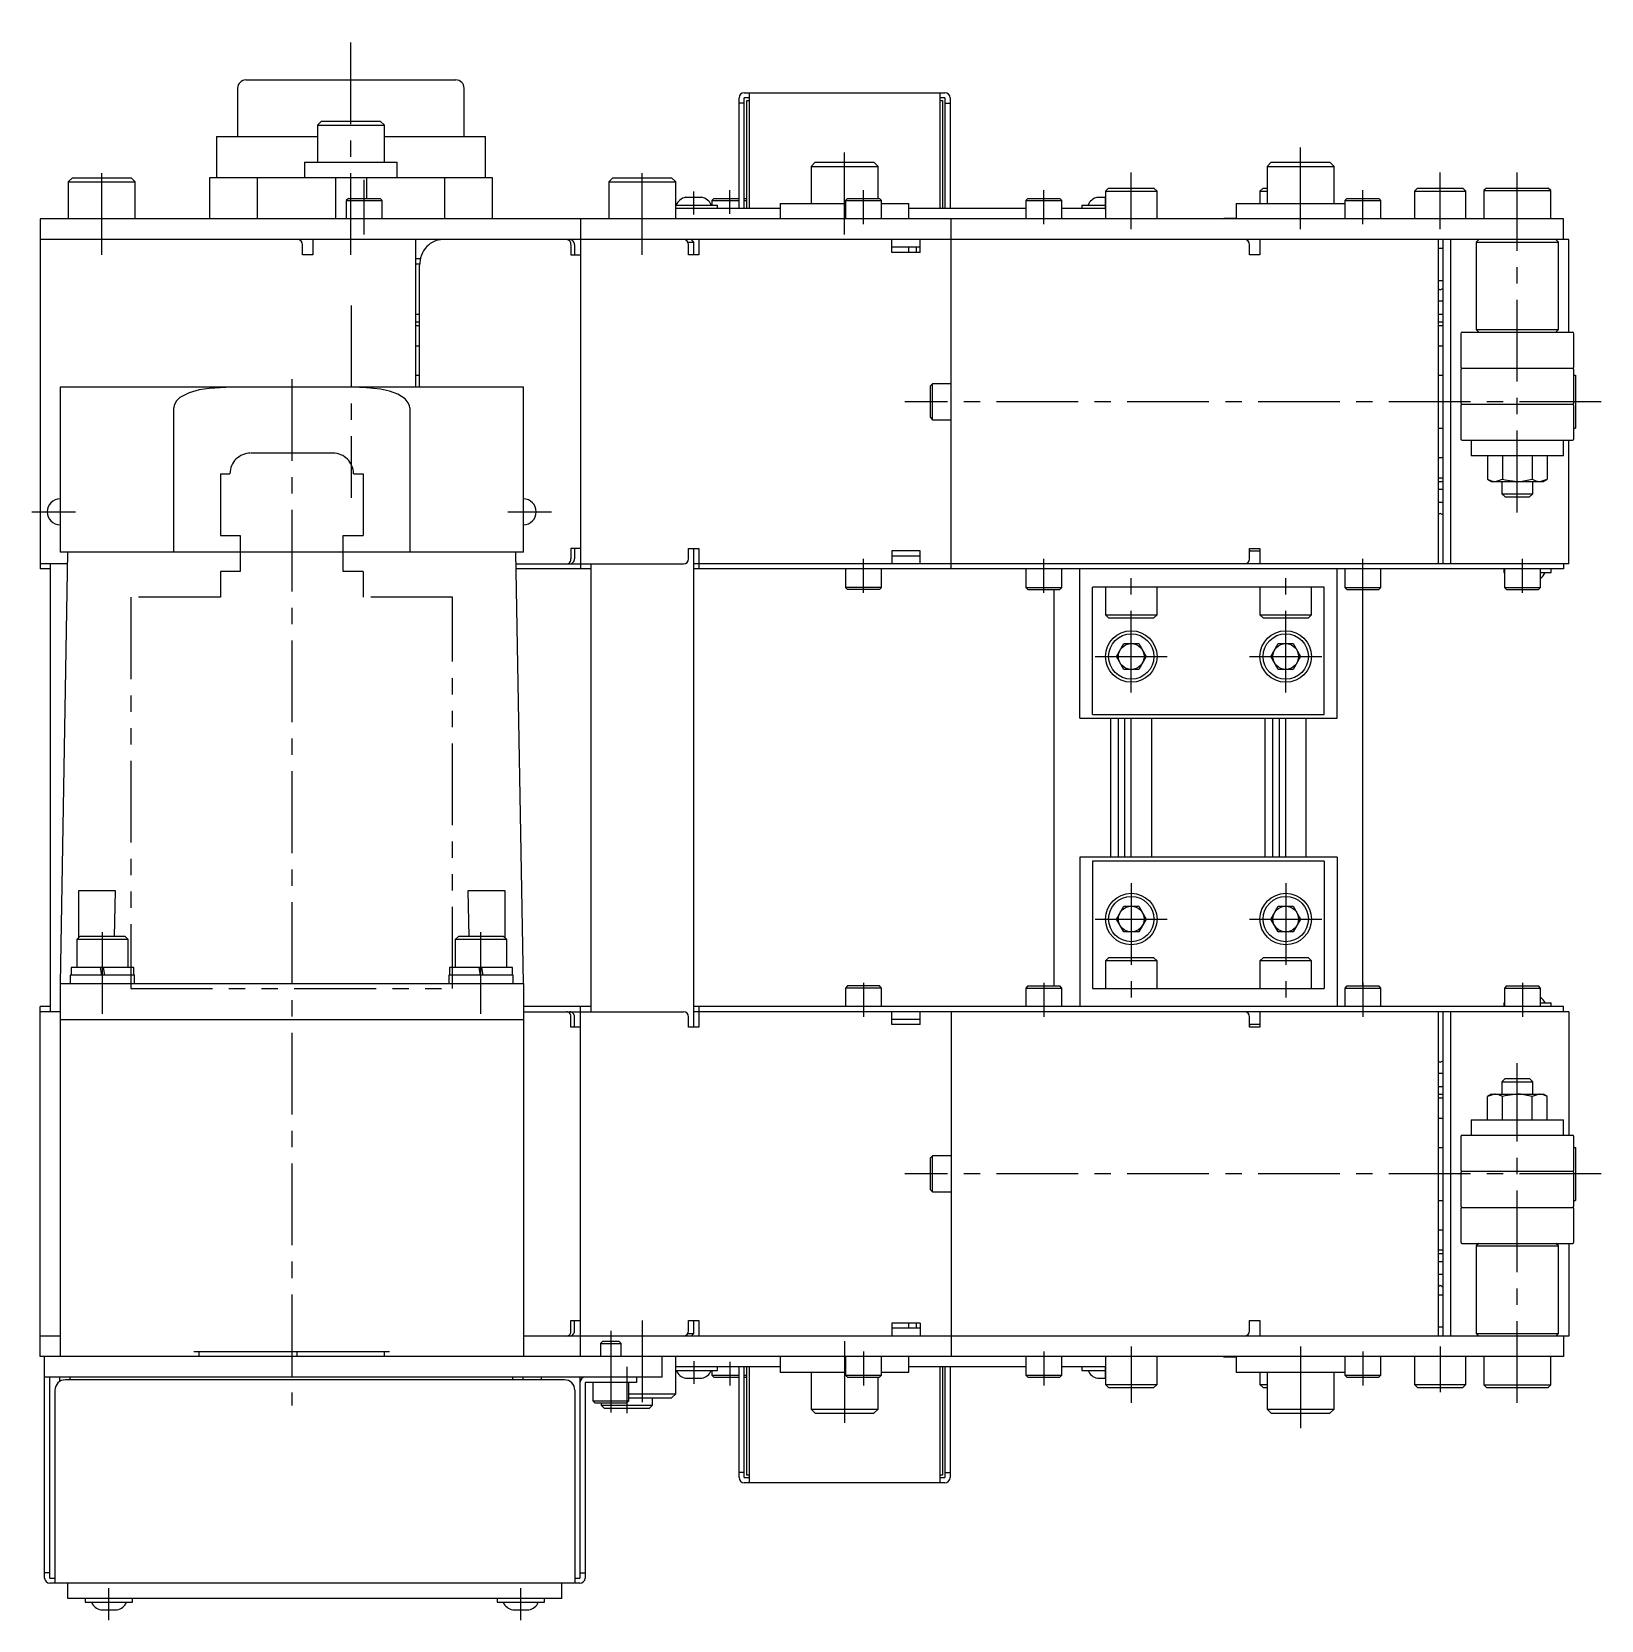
# Model space of a CAD drawing. Extents: x -2 to 4482, y -8 to 1007.
# Drawn here: x -1.6 to 303.3, y 698.8 to 1007.3 of the extents above; entities that cross this region are included whole.
import ezdxf

# ---------------------------------------------------------------- set-up
doc = ezdxf.new("R2010")
doc.units = 0
doc.header["$LTSCALE"] = 0.5
doc.linetypes.add('CENTER', pattern=[50.8, 31.75, -6.35, 6.35, -6.35])
doc.linetypes.add('PHANTOM', pattern=[63.5, 31.75, -6.35, 6.35, -6.35, 6.35, -6.35])
for name, color, linetype in [('MSM_CENTER', 1, 'CENTER'), ('MSM_CONTINUOUS', 7, 'CONTINUOUS'), ('MSM_IMAGINARY', 6, 'PHANTOM')]:
    doc.layers.add(name, color=color, linetype=linetype)

msp = doc.modelspace()

# ---------------------------------------------------------------- linework, layer by layer
at = {"layer": 'MSM_CENTER'}
for p, q in [((60.4, 963.96), (60.4, 1007.32)), ((156.3, 967.96), (156.3, 984.96)), ((244.9, 968.96), (244.9, 985.35)), ((12, 963.96), (12, 981.96)), ((117, 963.96), (117, 981.96)), ((63, 967.96), (63, 978.56)), ((212, 968.96), (212, 979.96)), ((272, 970.96), (272, 979.96)), ((287, 913.96), (287, 979.96)), ((127, 971.85), (127, 976.27)), ((134, 971.96), (134, 976.56)), ((160, 969.96), (160, 976.56)), ((195, 969.96), (195, 976.56)), ((207, 972.85), (207, 975.27)), ((257, 969.96), (257, 976.56)), ((272, 968.96), (272, 977.86)), ((60.45, 954.16), (60.45, 916.76)), ((48.9, 939.86), (48.9, 740.46)), ((303.3, 935.46), (168, 935.46)), ((-1.6, 914.06), (6.9, 914.06)), ((90.9, 914.06), (99.4, 914.06)), ((160, 898.36), (160, 904.96)), ((195, 898.36), (195, 904.96)), ((257, 898.36), (257, 904.96)), ((288, 898.36), (288, 904.96)), ((212, 878.96), (212, 903.06)), ((242, 878.96), (242, 903.06)), ((205, 885.96), (219, 885.96)), ((235, 885.96), (249, 885.96)), ((212, 841.96), (212, 817.86)), ((242, 841.96), (242, 817.86)), ((12.13, 816.56), (12.13, 834.56)), ((85.67, 816.56), (85.67, 834.56)), ((205, 834.96), (219, 834.96)), ((235, 834.96), (249, 834.96)), ((160, 822.56), (160, 815.96)), ((195, 822.56), (195, 815.96)), ((257, 822.56), (257, 815.96)), ((288, 822.56), (288, 815.96)), ((287, 740.96), (287, 806.96)), ((303.3, 785.46), (168, 785.46)), ((117, 756.96), (117, 738.96)), ((110.9, 754.96), (110.9, 737.96)), ((156.3, 752.96), (156.3, 735.96)), ((160, 750.96), (160, 744.36)), ((195, 750.96), (195, 744.36)), ((212, 751.96), (212, 740.96)), ((244.9, 751.96), (244.9, 735.57)), ((257, 750.96), (257, 744.36)), ((272, 751.96), (272, 743.06)), ((114, 747.96), (114, 738.96)), ((127, 749.07), (127, 744.65)), ((134, 748.96), (134, 744.36)), ((207, 745.65), (207, 748.07)), ((13.4, 698.76), (13.4, 704.96)), ((93.4, 698.76), (93.4, 704.96))]:
    msp.add_line(p, q, dxfattribs=at)
at = {"layer": 'MSM_CONTINUOUS'}
for p, q in [((40, 997.96), (80.8, 997.96)), ((38.4, 996.36), (38.4, 986.96)), ((82.4, 986.96), (82.4, 996.36)), ((135.8, 972.96), (135.8, 994.46)), ((136.8, 995.46), (175.8, 995.46)), ((137.8, 994.46), (136.8, 994.46)), ((136.8, 972.96), (136.8, 994.46)), ((137.3, 993.96), (137.8, 993.96)), ((137.3, 972.96), (137.3, 993.96)), ((137.8, 995.46), (137.8, 972.96)), ((174.8, 995.46), (174.8, 972.96)), ((175.8, 994.46), (174.8, 994.46)), ((174.8, 993.96), (175.3, 993.96)), ((175.3, 993.96), (175.3, 972.96)), ((175.8, 994.46), (175.8, 972.96)), ((176.8, 994.46), (176.8, 972.96)), ((136.8, 993.46), (135.8, 993.46)), ((175.8, 993.46), (176.8, 993.46)), ((54.7, 989.96), (53.9, 989.16)), ((53.9, 989.16), (66.9, 989.16)), ((53.9, 989.16), (53.9, 981.96)), ((54.7, 989.96), (66.1, 989.96)), ((66.9, 989.16), (66.1, 989.96)), ((66.9, 981.96), (66.9, 989.16)), ((34.27, 986.96), (34.27, 978.96)), ((34.27, 986.96), (53.9, 986.96)), ((66.9, 986.96), (86.52, 986.96)), ((86.52, 978.96), (86.52, 986.96)), ((51.4, 981.96), (69.4, 981.96)), ((51.4, 981.96), (51.4, 978.96)), ((69.4, 978.96), (69.4, 981.96)), ((150.6, 981.96), (149.8, 981.16)), ((150.6, 981.96), (162, 981.96)), ((162.8, 981.16), (162, 981.96)), ((239.2, 981.96), (238.4, 981.16)), ((239.2, 981.96), (250.6, 981.96)), ((251.4, 981.16), (250.6, 981.96)), ((6.3, 978.96), (5.5, 978.16)), ((5.5, 978.16), (5.5, 970.96)), ((5.5, 978.16), (18.5, 978.16)), ((6.3, 978.96), (17.7, 978.96)), ((18.5, 978.16), (17.7, 978.96)), ((18.5, 970.96), (18.5, 978.16)), ((32.9, 978.96), (32.9, 970.96)), ((87.9, 978.96), (32.9, 978.96)), ((42.21, 978.96), (42.21, 970.96)), ((57.39, 978.96), (57.39, 970.96)), ((63.41, 978.96), (63.41, 974.96)), ((78.59, 978.96), (78.59, 970.96)), ((87.9, 970.96), (87.9, 978.96)), ((111.3, 978.96), (110.5, 978.16)), ((110.5, 978.16), (123.5, 978.16)), ((110.5, 978.16), (110.5, 970.96)), ((111.3, 978.96), (122.7, 978.96)), ((123.5, 978.16), (122.7, 978.96)), ((123.5, 970.96), (123.5, 978.16)), ((149.8, 981.16), (162.8, 981.16)), ((149.8, 981.16), (149.8, 973.96)), ((162.8, 974.96), (162.8, 981.16)), ((238.4, 981.16), (251.4, 981.16)), ((238.4, 981.16), (238.4, 973.96)), ((251.4, 973.96), (251.4, 981.16)), ((125.41, 975.16), (128.59, 975.16)), ((205.41, 975.16), (207, 975.16)), ((207.6, 976.96), (207, 976.36)), ((207, 976.36), (217, 976.36)), ((207, 976.36), (207, 970.96)), ((207.6, 976.96), (216.4, 976.96)), ((217, 976.36), (216.4, 976.96)), ((217, 970.96), (217, 976.36)), ((237.6, 976.96), (237, 976.36)), ((237, 976.36), (237, 973.96)), ((237, 976.36), (238.4, 976.36)), ((237.6, 976.96), (238.4, 976.96)), ((267.6, 976.96), (267, 976.36)), ((267, 976.36), (277, 976.36)), ((267, 976.36), (267, 970.96)), ((267.6, 976.96), (276.4, 976.96)), ((277, 976.36), (276.4, 976.96)), ((277, 970.96), (277, 976.36)), ((281, 976.96), (280.5, 976.46)), ((280.5, 976.46), (293.5, 976.46)), ((280.5, 976.46), (280.5, 970.96)), ((281, 976.96), (293, 976.96)), ((293.5, 976.46), (293, 976.96)), ((293.5, 970.96), (293.5, 976.46)), ((59.9, 974.96), (59.5, 974.56)), ((59.5, 974.56), (59.5, 970.96)), ((59.5, 974.56), (66.5, 974.56)), ((59.9, 974.96), (66.1, 974.96)), ((66.5, 974.56), (66.1, 974.96)), ((66.5, 970.96), (66.5, 974.56)), ((123.5, 973.66), (131.6, 973.66)), ((143.8, 972.96), (123.5, 972.96)), ((130.9, 974.96), (130.5, 974.56)), ((130.5, 974.56), (130.5, 973.66)), ((130.5, 974.56), (135.8, 974.56)), ((130.9, 974.96), (135.8, 974.96)), ((131.6, 972.96), (131.6, 973.66)), ((136.8, 974.96), (137.1, 974.96)), ((136.8, 974.56), (137.3, 974.56)), ((137.3, 974.76), (137.1, 974.96)), ((143.8, 973.96), (156.5, 973.96)), ((143.8, 973.96), (143.8, 970.96)), ((156.9, 974.96), (156.5, 974.56)), ((156.5, 974.56), (156.5, 970.96)), ((156.5, 974.56), (163.5, 974.56)), ((156.9, 974.96), (163.1, 974.96)), ((163.5, 974.56), (163.1, 974.96)), ((163.5, 970.96), (163.5, 974.56)), ((163.5, 973.96), (168.8, 973.96)), ((168.8, 970.96), (168.8, 973.96)), ((191.5, 972.96), (168.8, 972.96)), ((191.9, 974.96), (191.5, 974.56)), ((191.5, 974.56), (198.5, 974.56)), ((191.5, 974.56), (191.5, 970.96)), ((191.9, 974.96), (198.1, 974.96)), ((198.5, 974.56), (198.1, 974.96)), ((198.5, 970.96), (198.5, 974.56)), ((207, 972.96), (198.5, 972.96)), ((202.4, 973.66), (202.4, 972.96)), ((202.4, 973.66), (207, 973.66)), ((232.4, 973.96), (253.5, 973.96)), ((232.4, 973.96), (232.4, 970.96)), ((253.9, 974.96), (253.5, 974.56)), ((253.5, 974.56), (260.5, 974.56)), ((253.5, 974.56), (253.5, 970.96)), ((253.9, 974.96), (260.1, 974.96)), ((260.5, 974.56), (260.1, 974.96)), ((260.5, 970.96), (260.5, 974.56)), ((0, 970.96), (0, 902.96)), ((296, 970.96), (0, 970.96)), ((105, 970.96), (105, 902.96)), ((177, 902.96), (177, 970.96)), ((232.4, 971.06), (230, 971.06)), ((230, 971.06), (230, 970.96)), ((296, 966.96), (296, 970.96)), ((297, 966.96), (0, 966.96)), ((50.4, 966.96), (50.4, 966.87)), ((51, 963.96), (51, 965.96)), ((53, 966.96), (53, 963.96)), ((73, 938.26), (73, 966.96)), ((103.15, 965.96), (103.15, 963.96)), ((103.83, 965.96), (103.83, 963.96)), ((125.87, 966.46), (127, 966.46)), ((126, 963.96), (126, 965.96)), ((127, 966.46), (126.5, 966.96)), ((127, 963.96), (127, 966.46)), ((128, 966.96), (128, 963.96)), ((165.5, 964.46), (165.5, 966.96)), ((171, 964.46), (171, 966.96)), ((235, 963.96), (235, 965.96)), ((237, 966.96), (237, 963.96)), ((271.62, 966.96), (271.62, 903.96)), ((272.5, 966.96), (272.5, 903.96)), ((274, 966.96), (274, 903.96)), ((279.5, 966.96), (279, 966.46)), ((279, 966.46), (279, 949.46)), ((279, 966.46), (295, 966.46)), ((295, 966.46), (294.5, 966.96)), ((295, 949.46), (295, 966.46)), ((297, 948.96), (297, 966.96)), ((53, 963.96), (51, 963.96)), ((73, 963.26), (73.9, 963.26)), ((103.15, 963.96), (105, 963.96)), ((128, 963.96), (126, 963.96)), ((171, 965.46), (165.5, 965.46)), ((171, 964.46), (165.5, 964.46)), ((168.8, 964.46), (168.8, 965.46)), ((170.3, 964.46), (170.3, 965.46)), ((237, 963.96), (235, 963.96)), ((271.62, 965.26), (272.5, 965.26)), ((73, 962.26), (73.75, 962.26)), ((73.74, 938.26), (73.74, 961.96)), ((272.5, 958.96), (271.62, 958.96)), ((271.62, 957.38), (272, 957.16)), ((272, 957.16), (272.5, 957.45)), ((272.5, 954.96), (271.62, 954.96)), ((73, 952.46), (73.74, 952.46)), ((73, 950.94), (73.74, 950.94)), ((271.62, 952.46), (272.5, 952.46)), ((271.62, 950.94), (272.5, 950.94)), ((73, 950.24), (73.74, 950.24)), ((271.62, 950.24), (272.5, 950.24)), ((276, 948.66), (276, 942.26)), ((276.3, 948.96), (297.7, 948.96)), ((279, 949.46), (279.5, 948.96)), ((279, 949.46), (295, 949.46)), ((294.5, 948.96), (295, 949.46)), ((298, 942.26), (298, 948.66)), ((73, 946.31), (73.74, 946.31)), ((271.62, 946.31), (272.5, 946.31)), ((276, 941.66), (276, 935.26)), ((276.3, 941.96), (297.7, 941.96)), ((298, 935.26), (298, 941.66)), ((3.9, 938.26), (3.9, 906.26)), ((93.9, 938.26), (3.9, 938.26)), ((32.89, 938.05), (30.91, 937.74)), ((37.18, 938.26), (32.89, 938.05)), ((63.4, 938.18), (60.62, 938.26)), ((66.16, 937.88), (63.4, 938.18)), ((73, 940.61), (73.74, 940.61)), ((93.9, 906.26), (93.9, 938.26)), ((173.4, 938.96), (173, 938.56)), ((173, 932.36), (173, 938.56)), ((177, 938.96), (173.4, 938.96)), ((173.4, 931.96), (173.4, 938.96)), ((271.62, 940.61), (272.5, 940.61)), ((298, 940.61), (298.3, 940.61)), ((298.3, 940.61), (298.3, 930.31)), ((26.5, 935.6), (26.05, 934.77)), ((27.18, 936.25), (26.5, 935.6)), ((28.96, 937.19), (27.18, 936.25)), ((30.91, 937.74), (28.96, 937.19)), ((67.89, 937.5), (66.16, 937.88)), ((69.54, 936.89), (67.89, 937.5)), ((70.94, 935.99), (69.54, 936.89)), ((71.55, 935.24), (70.94, 935.99)), ((71.77, 934.66), (71.55, 935.24)), ((276.3, 934.96), (297.7, 934.96)), ((26.05, 934.77), (25.98, 934.26)), ((25.98, 906.26), (25.98, 934.26)), ((71.82, 934.26), (71.77, 934.66)), ((71.82, 934.26), (71.82, 906.26)), ((173, 932.36), (173.4, 931.96)), ((173.4, 931.96), (177, 931.96)), ((276, 934.66), (276, 928.26)), ((298, 928.26), (298, 934.66)), ((271.62, 930.31), (272.5, 930.31)), ((298, 930.31), (298.3, 930.31)), ((276.3, 927.96), (297.7, 927.96)), ((278, 927.96), (278, 924.96)), ((296, 924.96), (296, 927.96)), ((297, 903.96), (297, 927.96)), ((271.62, 924.61), (272.5, 924.61)), ((296, 924.96), (278, 924.96)), ((281.23, 924.96), (281.23, 920.4)), ((284.11, 924.96), (284.11, 920.4)), ((289.89, 924.96), (289.89, 920.4)), ((292.77, 924.96), (292.77, 920.4)), ((271.62, 920.68), (272.5, 920.68)), ((271.62, 919.98), (272.5, 919.98)), ((281.23, 920.4), (282, 919.96)), ((281.23, 920.4), (281.93, 920.08)), ((281.93, 920.08), (282.67, 919.96)), ((282, 919.96), (292, 919.96)), ((282.67, 919.96), (282.77, 919.96)), ((282.77, 919.96), (284.11, 920.4)), ((284, 919.96), (284, 917.57)), ((284.11, 920.4), (284.64, 920.26)), ((284.64, 920.26), (287, 919.96)), ((287, 919.96), (287.62, 919.98)), ((287.62, 919.98), (289.89, 920.4)), ((289.89, 920.4), (290.59, 920.08)), ((290, 917.57), (290, 919.96)), ((290.59, 920.08), (291.33, 919.96)), ((291.33, 919.96), (291.43, 919.96)), ((291.43, 919.96), (292.77, 920.4)), ((292, 919.96), (292.77, 920.4)), ((271.62, 918.46), (272.5, 918.46)), ((284, 917.57), (290, 917.57)), ((284, 917.57), (284.61, 916.96)), ((284.61, 916.96), (289.39, 916.96)), ((289.39, 916.96), (290, 917.57)), ((271.62, 915.96), (272.5, 915.96)), ((272, 913.76), (271.62, 913.54)), ((272.5, 913.47), (272, 913.76)), ((5.36, 906.26), (3.9, 822.46)), ((93.9, 906.26), (3.9, 906.26)), ((93.9, 822.46), (92.44, 906.26)), ((105, 906.96), (103.15, 906.96)), ((103.15, 906.96), (103.15, 904.96)), ((103.83, 906.96), (103.83, 904.96)), ((126, 906.96), (128, 906.96)), ((126, 904.96), (126, 906.96)), ((127, 813.96), (127, 906.96)), ((128, 906.96), (128, 902.96)), ((165.5, 906.46), (165.5, 903.96)), ((171, 906.46), (165.5, 906.46)), ((171, 905.46), (165.5, 905.46)), ((171, 903.96), (171, 906.46)), ((235, 904.96), (235, 906.96)), ((235, 906.96), (237, 906.96)), ((235, 906.46), (237, 906.46)), ((237, 906.96), (237, 903.96)), ((5.32, 903.96), (0, 903.96)), ((2, 902.96), (0, 902.96)), ((2, 903.96), (2, 816.96)), ((92.48, 903.96), (125, 903.96)), ((107, 902.96), (92.49, 902.96)), ((107, 903.96), (107, 816.96)), ((297, 903.96), (127, 903.96)), ((296, 902.96), (127, 902.96)), ((156.5, 902.96), (156.5, 899.36)), ((163.5, 899.36), (163.5, 902.96)), ((191.5, 902.96), (191.5, 899.36)), ((198.5, 899.36), (198.5, 902.96)), ((202, 873.96), (202, 902.96)), ((252, 873.96), (252, 902.96)), ((253.5, 902.96), (253.5, 899.36)), ((260.5, 899.36), (260.5, 902.96)), ((284.4, 902.96), (284.4, 902.26)), ((284.4, 902.26), (284.5, 902.26)), ((284.5, 902.96), (284.5, 899.36)), ((291.5, 899.36), (291.5, 902.96)), ((291.5, 902.26), (293.6, 902.26)), ((293.6, 902.26), (293.6, 902.96)), ((296, 903.96), (296, 902.96)), ((156.5, 899.36), (156.9, 898.96)), ((163.5, 899.36), (156.5, 899.36)), ((163.1, 898.96), (156.9, 898.96)), ((163.1, 898.96), (163.5, 899.36)), ((191.5, 899.36), (198.5, 899.36)), ((191.5, 899.36), (191.9, 898.96)), ((191.9, 898.96), (198.1, 898.96)), ((197, 821.96), (197, 898.96)), ((198.1, 898.96), (198.5, 899.36)), ((204.5, 874.69), (204.5, 899.46)), ((249.5, 899.46), (204.5, 899.46)), ((207, 899.46), (207, 894.06)), ((217, 894.06), (217, 899.46)), ((237, 899.46), (237, 894.06)), ((247, 894.06), (247, 899.46)), ((249.5, 874.69), (249.5, 899.46)), ((253.5, 899.36), (253.9, 898.96)), ((253.5, 899.36), (260.5, 899.36)), ((253.9, 898.96), (260.1, 898.96)), ((257, 821.96), (257, 898.96)), ((260.1, 898.96), (260.5, 899.36)), ((284.5, 899.36), (284.9, 898.96)), ((284.5, 899.36), (291.5, 899.36)), ((284.9, 898.96), (291.1, 898.96)), ((291.1, 898.96), (291.5, 899.36)), ((207, 894.06), (207.6, 893.46)), ((207, 894.06), (217, 894.06)), ((207.6, 893.46), (216.4, 893.46)), ((216.4, 893.46), (217, 894.06)), ((237, 894.06), (237.6, 893.46)), ((237, 894.06), (247, 894.06)), ((237.6, 893.46), (246.4, 893.46)), ((246.4, 893.46), (247, 894.06)), ((209.11, 885.96), (210.56, 888.46)), ((210.56, 883.46), (209.11, 885.96)), ((210.56, 888.46), (213.44, 888.46)), ((213.44, 888.46), (214.89, 885.96)), ((214.89, 885.96), (213.44, 883.46)), ((239.11, 885.96), (240.56, 888.46)), ((240.56, 883.46), (239.11, 885.96)), ((240.56, 888.46), (243.44, 888.46)), ((243.44, 888.46), (244.89, 885.96)), ((244.89, 885.96), (243.44, 883.46)), ((213.44, 883.46), (210.56, 883.46)), ((243.44, 883.46), (240.56, 883.46)), ((202, 873.96), (252, 873.96)), ((204.5, 874.69), (249.5, 874.69)), ((208, 846.96), (208, 873.96)), ((209.5, 846.96), (209.5, 873.96)), ((210.78, 846.96), (210.78, 873.96)), ((212, 846.96), (212, 873.96)), ((216, 846.96), (216, 873.96)), ((238, 846.96), (238, 873.96)), ((239.5, 846.96), (239.5, 873.96)), ((240.78, 846.96), (240.78, 873.96)), ((242, 846.96), (242, 873.96)), ((246, 846.96), (246, 873.96)), ((252, 846.96), (202, 846.96)), ((202, 846.96), (202, 817.96)), ((249.5, 846.23), (204.5, 846.23)), ((204.5, 846.23), (204.5, 821.46)), ((249.5, 846.23), (249.5, 821.46)), ((252, 846.96), (252, 817.96)), ((14.68, 840.46), (7.46, 840.46)), ((7.46, 840.46), (7.46, 831.29)), ((14.46, 831.56), (14.68, 840.46)), ((90.34, 840.46), (83.12, 840.46)), ((83.12, 840.46), (83.34, 831.56)), ((90.34, 831.29), (90.34, 840.46)), ((209.11, 834.96), (210.56, 837.46)), ((210.56, 837.46), (213.44, 837.46)), ((213.44, 837.46), (214.89, 834.96)), ((239.11, 834.96), (240.56, 837.46)), ((240.56, 837.46), (243.44, 837.46)), ((243.44, 837.46), (244.89, 834.96)), ((210.56, 832.46), (209.11, 834.96)), ((214.89, 834.96), (213.44, 832.46)), ((240.56, 832.46), (239.11, 834.96)), ((244.89, 834.96), (243.44, 832.46)), ((7.73, 831.56), (7.13, 830.96)), ((7.13, 830.96), (7.13, 825.56)), ((17.13, 830.96), (7.13, 830.96)), ((16.53, 831.56), (7.73, 831.56)), ((17.13, 830.96), (16.53, 831.56)), ((17.13, 825.56), (17.13, 830.96)), ((81.27, 831.56), (80.67, 830.96)), ((80.67, 830.96), (80.67, 825.56)), ((90.67, 830.96), (80.67, 830.96)), ((90.07, 831.56), (81.27, 831.56)), ((90.67, 830.96), (90.07, 831.56)), ((90.67, 825.56), (90.67, 830.96)), ((213.44, 832.46), (210.56, 832.46)), ((243.44, 832.46), (240.56, 832.46)), ((207.6, 827.46), (207, 826.86)), ((216.4, 827.46), (207.6, 827.46)), ((217, 826.86), (216.4, 827.46)), ((237.6, 827.46), (237, 826.86)), ((246.4, 827.46), (237.6, 827.46)), ((247, 826.86), (246.4, 827.46)), ((5.88, 824.06), (5.88, 822.46)), ((18.38, 824.06), (5.88, 824.06)), ((18.23, 825.56), (6.03, 825.56)), ((6.03, 825.56), (6.03, 824.06)), ((11.69, 825.56), (11.95, 824.06)), ((12.57, 824.06), (12.31, 825.56)), ((18.23, 824.06), (18.23, 825.56)), ((18.38, 822.46), (18.38, 824.06)), ((91.92, 824.06), (79.42, 824.06)), ((79.42, 824.06), (79.42, 822.46)), ((91.77, 825.56), (79.57, 825.56)), ((79.57, 825.56), (79.57, 824.06)), ((85.23, 825.56), (85.49, 824.06)), ((86.11, 824.06), (85.85, 825.56)), ((91.77, 824.06), (91.77, 825.56)), ((91.92, 822.46), (91.92, 824.06)), ((207, 826.86), (207, 821.46)), ((217, 826.86), (207, 826.86)), ((217, 821.46), (217, 826.86)), ((237, 826.86), (237, 821.46)), ((247, 826.86), (237, 826.86)), ((247, 821.46), (247, 826.86)), ((3.9, 822.46), (93.9, 822.46)), ((3.9, 822.46), (3.9, 749.96)), ((93.9, 822.46), (93.9, 749.96)), ((156.9, 821.96), (156.5, 821.56)), ((156.5, 821.56), (156.5, 817.96)), ((163.5, 821.56), (156.5, 821.56)), ((163.1, 821.96), (156.9, 821.96)), ((163.5, 821.56), (163.1, 821.96)), ((163.5, 817.96), (163.5, 821.56)), ((191.9, 821.96), (191.5, 821.56)), ((191.5, 821.56), (191.5, 817.96)), ((191.5, 821.56), (198.5, 821.56)), ((191.9, 821.96), (198.1, 821.96)), ((198.5, 821.56), (198.1, 821.96)), ((198.5, 817.96), (198.5, 821.56)), ((204.5, 821.46), (249.5, 821.46)), ((253.9, 821.96), (253.5, 821.56)), ((253.5, 821.56), (253.5, 817.96)), ((253.5, 821.56), (260.5, 821.56)), ((253.9, 821.96), (260.1, 821.96)), ((260.5, 821.56), (260.1, 821.96)), ((260.5, 817.96), (260.5, 821.56)), ((284.9, 821.96), (284.5, 821.56)), ((284.5, 821.56), (284.5, 817.96)), ((284.5, 821.56), (291.5, 821.56)), ((284.9, 821.96), (291.1, 821.96)), ((291.5, 821.56), (291.1, 821.96)), ((291.5, 817.96), (291.5, 821.56)), ((2, 817.96), (0, 817.96)), ((0, 749.96), (0, 817.96)), ((107, 817.96), (93.9, 817.96)), ((105, 749.96), (105, 817.96)), ((177, 817.96), (127, 817.96)), ((128, 817.96), (128, 813.96)), ((296, 817.96), (177, 817.96)), ((284.4, 818.66), (284.4, 817.96)), ((284.4, 818.66), (284.5, 818.66)), ((291.5, 818.66), (293.6, 818.66)), ((293.6, 817.96), (293.6, 818.66)), ((296, 816.96), (296, 817.96)), ((3.9, 816.96), (0, 816.96)), ((3.9, 815.46), (93.9, 815.46)), ((93.9, 816.96), (125, 816.96)), ((103.15, 813.96), (103.15, 815.96)), ((103.83, 813.96), (103.83, 815.96)), ((126, 813.96), (126, 815.96)), ((297, 816.96), (127, 816.96)), ((165.5, 814.46), (165.5, 816.96)), ((171, 815.46), (165.5, 815.46)), ((171, 814.46), (171, 816.96)), ((177, 816.96), (177, 749.96)), ((235, 813.96), (235, 815.96)), ((237, 816.96), (237, 813.96)), ((271.62, 816.96), (271.62, 753.96)), ((272.5, 816.96), (272.5, 753.96)), ((274, 816.96), (274, 753.96)), ((297, 816.96), (297, 792.96)), ((105, 813.96), (103.15, 813.96)), ((128, 813.96), (126, 813.96)), ((171, 814.46), (165.5, 814.46)), ((237, 814.46), (235, 814.46)), ((237, 813.96), (235, 813.96)), ((271.62, 807.38), (272, 807.16)), ((272, 807.16), (272.5, 807.45)), ((272.5, 804.96), (271.62, 804.96)), ((271.62, 802.46), (272.5, 802.46)), ((284.61, 803.96), (284, 803.34)), ((284, 803.34), (284, 800.96)), ((284, 803.34), (290, 803.34)), ((284.61, 803.96), (289.39, 803.96)), ((290, 803.34), (289.39, 803.96)), ((290, 800.96), (290, 803.34)), ((271.62, 800.94), (272.5, 800.94)), ((271.62, 800.24), (272.5, 800.24)), ((282, 800.96), (281.23, 800.51)), ((282.57, 800.96), (281.23, 800.51)), ((281.23, 795.96), (281.23, 800.51)), ((282, 800.96), (292, 800.96)), ((282.67, 800.96), (282.57, 800.96)), ((283.41, 800.83), (282.67, 800.96)), ((284.11, 800.51), (283.41, 800.83)), ((284.64, 800.65), (284.11, 800.51)), ((284.11, 795.96), (284.11, 800.51)), ((287, 800.96), (284.64, 800.65)), ((287.62, 800.94), (287, 800.96)), ((289.89, 800.51), (287.62, 800.94)), ((291.23, 800.96), (289.89, 800.51)), ((289.89, 795.96), (289.89, 800.51)), ((291.33, 800.96), (291.23, 800.96)), ((292.07, 800.83), (291.33, 800.96)), ((292.77, 800.51), (292, 800.96)), ((292.77, 800.51), (292.07, 800.83)), ((292.77, 795.96), (292.77, 800.51)), ((271.62, 796.31), (272.5, 796.31)), ((278, 795.96), (296, 795.96)), ((278, 795.96), (278, 792.96)), ((296, 792.96), (296, 795.96)), ((271.62, 790.61), (272.5, 790.61)), ((276, 792.66), (276, 786.26)), ((276.3, 792.96), (297.7, 792.96)), ((298, 786.26), (298, 792.66)), ((298, 790.61), (298.3, 790.61)), ((298.3, 790.61), (298.3, 780.31)), ((173.4, 788.96), (173, 788.56)), ((173, 782.36), (173, 788.56)), ((177, 788.96), (173.4, 788.96)), ((173.4, 781.96), (173.4, 788.96)), ((276, 785.66), (276, 779.26)), ((276.3, 785.96), (297.7, 785.96)), ((298, 779.26), (298, 785.66)), ((173, 782.36), (173.4, 781.96)), ((173.4, 781.96), (177, 781.96)), ((271.62, 780.31), (272.5, 780.31)), ((276, 778.66), (276, 772.26)), ((276.3, 778.96), (297.7, 778.96)), ((298, 780.31), (298.3, 780.31)), ((298, 772.26), (298, 778.66)), ((271.62, 774.61), (272.5, 774.61)), ((276.3, 771.96), (297.7, 771.96)), ((279.5, 771.96), (279, 771.46)), ((279, 771.46), (279, 754.46)), ((279, 771.46), (295, 771.46)), ((295, 771.46), (294.5, 771.96)), ((295, 754.46), (295, 771.46)), ((297, 771.96), (297, 753.96)), ((271.62, 770.68), (272.5, 770.68)), ((271.62, 769.98), (272.5, 769.98)), ((271.62, 768.46), (272.5, 768.46)), ((271.62, 765.96), (272.5, 765.96)), ((272, 763.76), (271.62, 763.54)), ((272.5, 763.47), (272, 763.76)), ((271.62, 761.96), (272.5, 761.96)), ((103.15, 756.96), (105, 756.96)), ((103.15, 754.96), (103.15, 756.96)), ((103.83, 754.96), (103.83, 756.96)), ((126, 754.96), (126, 756.96)), ((126, 756.96), (128, 756.96)), ((127, 754.46), (127, 756.96)), ((128, 756.96), (128, 753.96)), ((165.5, 756.46), (165.5, 753.96)), ((171, 756.46), (165.5, 756.46)), ((168.8, 755.46), (168.8, 756.46)), ((170.3, 755.46), (170.3, 756.46)), ((171, 756.46), (171, 753.96)), ((235, 754.96), (235, 756.96)), ((235, 756.96), (237, 756.96)), ((237, 756.96), (237, 753.96)), ((3.9, 753.96), (0, 753.96)), ((297, 753.96), (93.9, 753.96)), ((109.33, 752.96), (108.9, 752.53)), ((109.33, 752.96), (112.47, 752.96)), ((112.9, 752.53), (112.47, 752.96)), ((125.87, 754.46), (127, 754.46)), ((126.5, 753.96), (127, 754.46)), ((171, 755.46), (165.5, 755.46)), ((272.5, 755.66), (271.62, 755.66)), ((279, 754.46), (295, 754.46)), ((279, 754.46), (279.5, 753.96)), ((294.5, 753.96), (295, 754.46)), ((296, 753.96), (296, 749.96)), ((296, 749.96), (0, 749.96)), ((0.9, 745.96), (0.9, 749.96)), ((29.9, 750.96), (67.9, 750.96)), ((30.9, 749.96), (30.9, 750.96)), ((49.9, 750.96), (49.9, 749.96)), ((66.9, 749.96), (66.9, 750.96)), ((108.9, 752.53), (112.9, 752.53)), ((108.9, 752.53), (108.9, 749.96)), ((112.9, 749.96), (112.9, 752.53)), ((120.9, 745.96), (120.9, 749.96)), ((123.5, 742.76), (123.5, 749.96)), ((143.8, 749.96), (143.8, 746.96)), ((156.5, 749.96), (156.5, 746.36)), ((163.5, 746.36), (163.5, 749.96)), ((168.8, 746.96), (168.8, 749.96)), ((191.5, 749.96), (191.5, 746.36)), ((198.5, 746.36), (198.5, 749.96)), ((207, 749.96), (207, 744.56)), ((217, 744.56), (217, 749.96)), ((230, 749.86), (230, 749.96)), ((232.4, 749.86), (230, 749.86)), ((232.4, 749.96), (232.4, 746.96)), ((253.5, 749.96), (253.5, 746.36)), ((260.5, 746.36), (260.5, 749.96)), ((267, 749.96), (267, 744.56)), ((277, 744.56), (277, 749.96)), ((280.5, 749.96), (280.5, 744.46)), ((293.5, 744.46), (293.5, 749.96)), ((143.8, 747.96), (123.5, 747.96)), ((123.5, 747.26), (131.6, 747.26)), ((130.5, 747.26), (130.5, 746.36)), ((131.6, 747.26), (131.6, 747.96)), ((135.8, 726.46), (135.8, 747.96)), ((136.8, 726.46), (136.8, 747.96)), ((137.3, 726.96), (137.3, 747.96)), ((137.8, 747.96), (137.8, 725.46)), ((143.8, 746.96), (156.5, 746.96)), ((149.8, 746.96), (149.8, 739.76)), ((163.5, 746.96), (168.8, 746.96)), ((191.5, 747.96), (168.8, 747.96)), ((174.8, 747.96), (174.8, 725.46)), ((175.3, 747.96), (175.3, 726.96)), ((175.8, 747.96), (175.8, 726.46)), ((176.8, 747.96), (176.8, 726.46)), ((207, 747.96), (198.5, 747.96)), ((202.4, 747.96), (202.4, 747.26)), ((202.4, 747.26), (207, 747.26)), ((232.4, 746.96), (253.5, 746.96)), ((237, 746.96), (237, 744.56)), ((238.4, 746.96), (238.4, 739.76)), ((251.4, 739.76), (251.4, 746.96)), ((120.9, 745.96), (0.9, 745.96)), ((0.9, 706.96), (0.9, 745.96)), ((1.9, 706.96), (1.9, 745.96)), ((3.88, 745.18), (3.88, 745.96)), ((101.9, 745.46), (4.9, 745.46)), ((5.88, 745.46), (5.88, 745.96)), ((91.88, 745.46), (91.88, 745.96)), ((93.88, 745.46), (93.88, 745.96)), ((97.4, 745.46), (97.4, 745.96)), ((104.9, 745.96), (104.9, 706.96)), ((115.9, 744.96), (105.9, 744.96)), ((105.9, 744.96), (105.9, 706.96)), ((107.4, 744.96), (107.4, 741.36)), ((114.4, 741.36), (114.4, 744.96)), ((115.9, 745.96), (115.9, 744.96)), ((125.41, 745.76), (128.59, 745.76)), ((130.5, 746.36), (130.9, 745.96)), ((130.5, 746.36), (135.8, 746.36)), ((130.9, 745.96), (135.8, 745.96)), ((136.8, 746.36), (137.3, 746.36)), ((136.8, 745.96), (137.1, 745.96)), ((137.1, 745.96), (137.3, 746.16)), ((156.5, 746.36), (163.5, 746.36)), ((156.5, 746.36), (156.9, 745.96)), ((156.9, 745.96), (163.1, 745.96)), ((162.8, 739.76), (162.8, 745.96)), ((163.1, 745.96), (163.5, 746.36)), ((191.5, 746.36), (191.9, 745.96)), ((191.5, 746.36), (198.5, 746.36)), ((191.9, 745.96), (198.1, 745.96)), ((198.1, 745.96), (198.5, 746.36)), ((205.41, 745.76), (207, 745.76)), ((207, 744.56), (217, 744.56)), ((207, 744.56), (207.6, 743.96)), ((207.6, 743.96), (216.4, 743.96)), ((216.4, 743.96), (217, 744.56)), ((237, 744.56), (237.6, 743.96)), ((237, 744.56), (238.4, 744.56)), ((237.6, 743.96), (238.4, 743.96)), ((253.5, 746.36), (253.9, 745.96)), ((253.5, 746.36), (260.5, 746.36)), ((253.9, 745.96), (260.1, 745.96)), ((260.1, 745.96), (260.5, 746.36)), ((267, 744.56), (277, 744.56)), ((267, 744.56), (267.6, 743.96)), ((267.6, 743.96), (276.4, 743.96)), ((276.4, 743.96), (277, 744.56)), ((280.5, 744.46), (281, 743.96)), ((280.5, 744.46), (293.5, 744.46)), ((281, 743.96), (293, 743.96)), ((293, 743.96), (293.5, 744.46)), ((2.9, 743.46), (2.9, 705.96)), ((103.9, 743.46), (103.9, 705.96)), ((107.4, 741.36), (114.4, 741.36)), ((107.4, 741.36), (107.8, 740.96)), ((107.8, 740.96), (114, 740.96)), ((109, 740.96), (109, 740.56)), ((109, 740.56), (119, 740.56)), ((109, 740.56), (109.6, 739.96)), ((114, 740.96), (114.4, 741.36)), ((114.4, 742.76), (123.5, 742.76)), ((114.4, 741.96), (122.7, 741.96)), ((118.4, 739.96), (119, 740.56)), ((119, 740.56), (119, 741.96)), ((122.7, 741.96), (123.5, 742.76)), ((109.6, 739.96), (118.4, 739.96)), ((149.8, 739.76), (150.6, 738.96)), ((149.8, 739.76), (162.8, 739.76)), ((150.6, 738.96), (162, 738.96)), ((162, 738.96), (162.8, 739.76)), ((238.4, 739.76), (239.2, 738.96)), ((238.4, 739.76), (251.4, 739.76)), ((239.2, 738.96), (250.6, 738.96)), ((250.6, 738.96), (251.4, 739.76)), ((136.8, 727.46), (135.8, 727.46)), ((136.8, 726.46), (137.8, 726.46)), ((175.8, 725.46), (136.8, 725.46)), ((137.8, 726.96), (137.3, 726.96)), ((175.3, 726.96), (174.8, 726.96)), ((174.8, 726.46), (175.8, 726.46)), ((175.8, 727.46), (176.8, 727.46)), ((1.9, 707.96), (0.9, 707.96)), ((1.9, 706.96), (2.9, 706.96)), ((103.9, 706.96), (104.9, 706.96)), ((104.9, 707.96), (105.9, 707.96)), ((104.9, 705.96), (1.9, 705.96)), ((5.4, 702.96), (5.4, 705.96)), ((101.4, 702.96), (101.4, 705.96)), ((101.4, 702.96), (5.4, 702.96)), ((8.8, 702.96), (8.8, 702.26)), ((8.8, 702.26), (18, 702.26)), ((11.84, 700.76), (14.96, 700.76)), ((18, 702.26), (18, 702.96)), ((88.8, 702.96), (88.8, 702.26)), ((88.8, 702.26), (98, 702.26)), ((91.84, 700.76), (94.96, 700.76)), ((98, 702.26), (98, 702.96))]:
    msp.add_line(p, q, dxfattribs=at)
for centre, radius in [((212, 885.96), 5), ((212, 885.96), 4.4), ((242, 885.96), 5), ((242, 885.96), 4.4), ((212, 885.96), 2.5), ((242, 885.96), 2.5), ((212, 834.96), 5), ((212, 834.96), 4.4), ((242, 834.96), 5), ((242, 834.96), 4.4), ((212, 834.96), 2.5), ((242, 834.96), 2.5)]:
    msp.add_circle(centre, radius, dxfattribs=at)
for centre, radius, start, end in [((40, 996.36), 1.6, 90, 180), ((80.8, 996.36), 1.6, 0, 90), ((136.8, 994.46), 1, 90, 180), ((175.8, 994.46), 1, 0, 90), ((125.91, 972.71), 2.5, 101.4783, 157.6663), ((128.09, 972.71), 2.5, 22.3337, 78.5217), ((205.91, 972.71), 2.5, 101.4783, 157.6663), ((50, 965.96), 1, 0, 90), ((78.22, 962.8), 4.15, 89.6478, 137.8198), ((102.31, 966.19), 0.763, 29.6028, 90.8076), ((102.92, 966.1), 0.853, 36.8658, 89.1724), ((101.88, 965.94), 1.27, 1.0085, 30.183), ((102.76, 965.97), 1.07, 359.4909, 37.5416), ((125, 965.96), 1, 0, 90), ((234, 965.96), 1, 0, 90), ((79.05, 962), 5.31, 137.4811, 180.4976), ((276.3, 948.66), 0.3, 90, 180), ((297.7, 948.66), 0.3, 0, 90), ((276.3, 942.26), 0.3, 180, 270), ((276.3, 941.66), 0.3, 90, 180), ((297.7, 942.26), 0.3, 270, 0), ((297.7, 941.66), 0.3, 0, 90), ((276.3, 935.26), 0.3, 180, 270), ((276.3, 934.66), 0.3, 90, 180), ((297.7, 935.26), 0.3, 270, 0), ((297.7, 934.66), 0.3, 0, 90), ((276.3, 928.26), 0.3, 180, 270), ((297.7, 928.26), 0.3, 270, 0), ((3.9, 914.06), 2.5, 90, 270), ((93.9, 914.06), 2.5, 270, 90), ((102.31, 904.72), 0.763, 269.1924, 330.3972), ((102.92, 904.81), 0.853, 270.8276, 323.1342), ((101.88, 904.98), 1.27, 329.817, 358.9915), ((102.76, 904.95), 1.07, 322.4584, 0.5091), ((125, 904.96), 1, 270, 0), ((234, 904.96), 1, 270, 0), ((235.5, 907.46), 1, 240, 270), ((290.09, 903.21), 2.5, 304.4014, 337.6663), ((290.09, 817.71), 2.5, 22.3337, 55.5986), ((102.31, 816.19), 0.763, 29.6028, 90.8076), ((102.92, 816.1), 0.853, 36.8658, 89.1724), ((101.88, 815.94), 1.27, 1.0085, 30.183), ((102.76, 815.97), 1.07, 359.4909, 37.5416), ((125, 815.96), 1, 0, 90), ((234, 815.96), 1, 0, 90), ((235.5, 813.46), 1, 90, 120), ((276.3, 792.66), 0.3, 90, 180), ((297.7, 792.66), 0.3, 0, 90), ((276.3, 786.26), 0.3, 180, 270), ((276.3, 785.66), 0.3, 90, 180), ((297.7, 786.26), 0.3, 270, 0), ((297.7, 785.66), 0.3, 0, 90), ((276.3, 779.26), 0.3, 180, 270), ((276.3, 778.66), 0.3, 90, 180), ((297.7, 779.26), 0.3, 270, 0), ((297.7, 778.66), 0.3, 0, 90), ((276.3, 772.26), 0.3, 180, 270), ((297.7, 772.26), 0.3, 270, 0), ((102.31, 754.72), 0.763, 269.1924, 330.3972), ((102.92, 754.81), 0.853, 270.8276, 323.1342), ((101.88, 754.98), 1.27, 329.817, 358.9915), ((102.76, 754.95), 1.07, 322.4584, 0.5091), ((125, 754.96), 1, 270, 0), ((234, 754.96), 1, 270, 0), ((125.91, 748.21), 2.5, 202.3337, 258.5217), ((128.09, 748.21), 2.5, 281.4783, 337.6663), ((205.91, 748.21), 2.5, 202.3337, 258.5217), ((4.9, 743.46), 2, 90, 180), ((101.9, 743.46), 2, 0, 90), ((105.9, 744.96), 1, 90, 180), ((136.8, 726.46), 1, 180, 270), ((175.8, 726.46), 1, 270, 0), ((1.9, 706.96), 1, 180, 270), ((104.9, 706.96), 1, 270, 0), ((12.31, 703.21), 2.5, 202.482, 259.2322), ((14.49, 703.21), 2.5, 280.7678, 337.518), ((92.31, 703.21), 2.5, 202.482, 259.2322), ((94.49, 703.21), 2.5, 280.7678, 337.518)]:
    msp.add_arc(centre, radius, start, end, dxfattribs=at)
at = {"layer": 'MSM_IMAGINARY'}
for p, q in [((56.9, 925.46), (40.9, 925.46)), ((35.04, 921.46), (36.9, 921.46)), ((35.04, 921.46), (35.04, 909.46)), ((60.9, 921.46), (62.76, 921.46)), ((62.76, 921.46), (62.76, 909.46)), ((35.04, 909.46), (38.9, 909.46)), ((38.9, 909.46), (38.9, 902.46)), ((58.9, 902.46), (58.9, 909.46)), ((58.9, 909.46), (62.76, 909.46)), ((35.04, 902.46), (35.04, 897.46)), ((38.9, 902.46), (35.04, 902.46)), ((62.76, 902.46), (58.9, 902.46)), ((62.76, 902.46), (62.76, 897.46)), ((17.65, 897.46), (17.65, 821.46)), ((35.04, 897.46), (17.65, 897.46)), ((80.15, 897.46), (62.76, 897.46)), ((80.15, 821.46), (80.15, 897.46)), ((17.65, 821.46), (80.15, 821.46))]:
    msp.add_line(p, q, dxfattribs=at)
for centre, start, end in [((40.9, 921.46), 90, 180), ((56.9, 921.46), 0, 90)]:
    msp.add_arc(centre, 4, start, end, dxfattribs=at)

doc.saveas('drawing.dxf')
